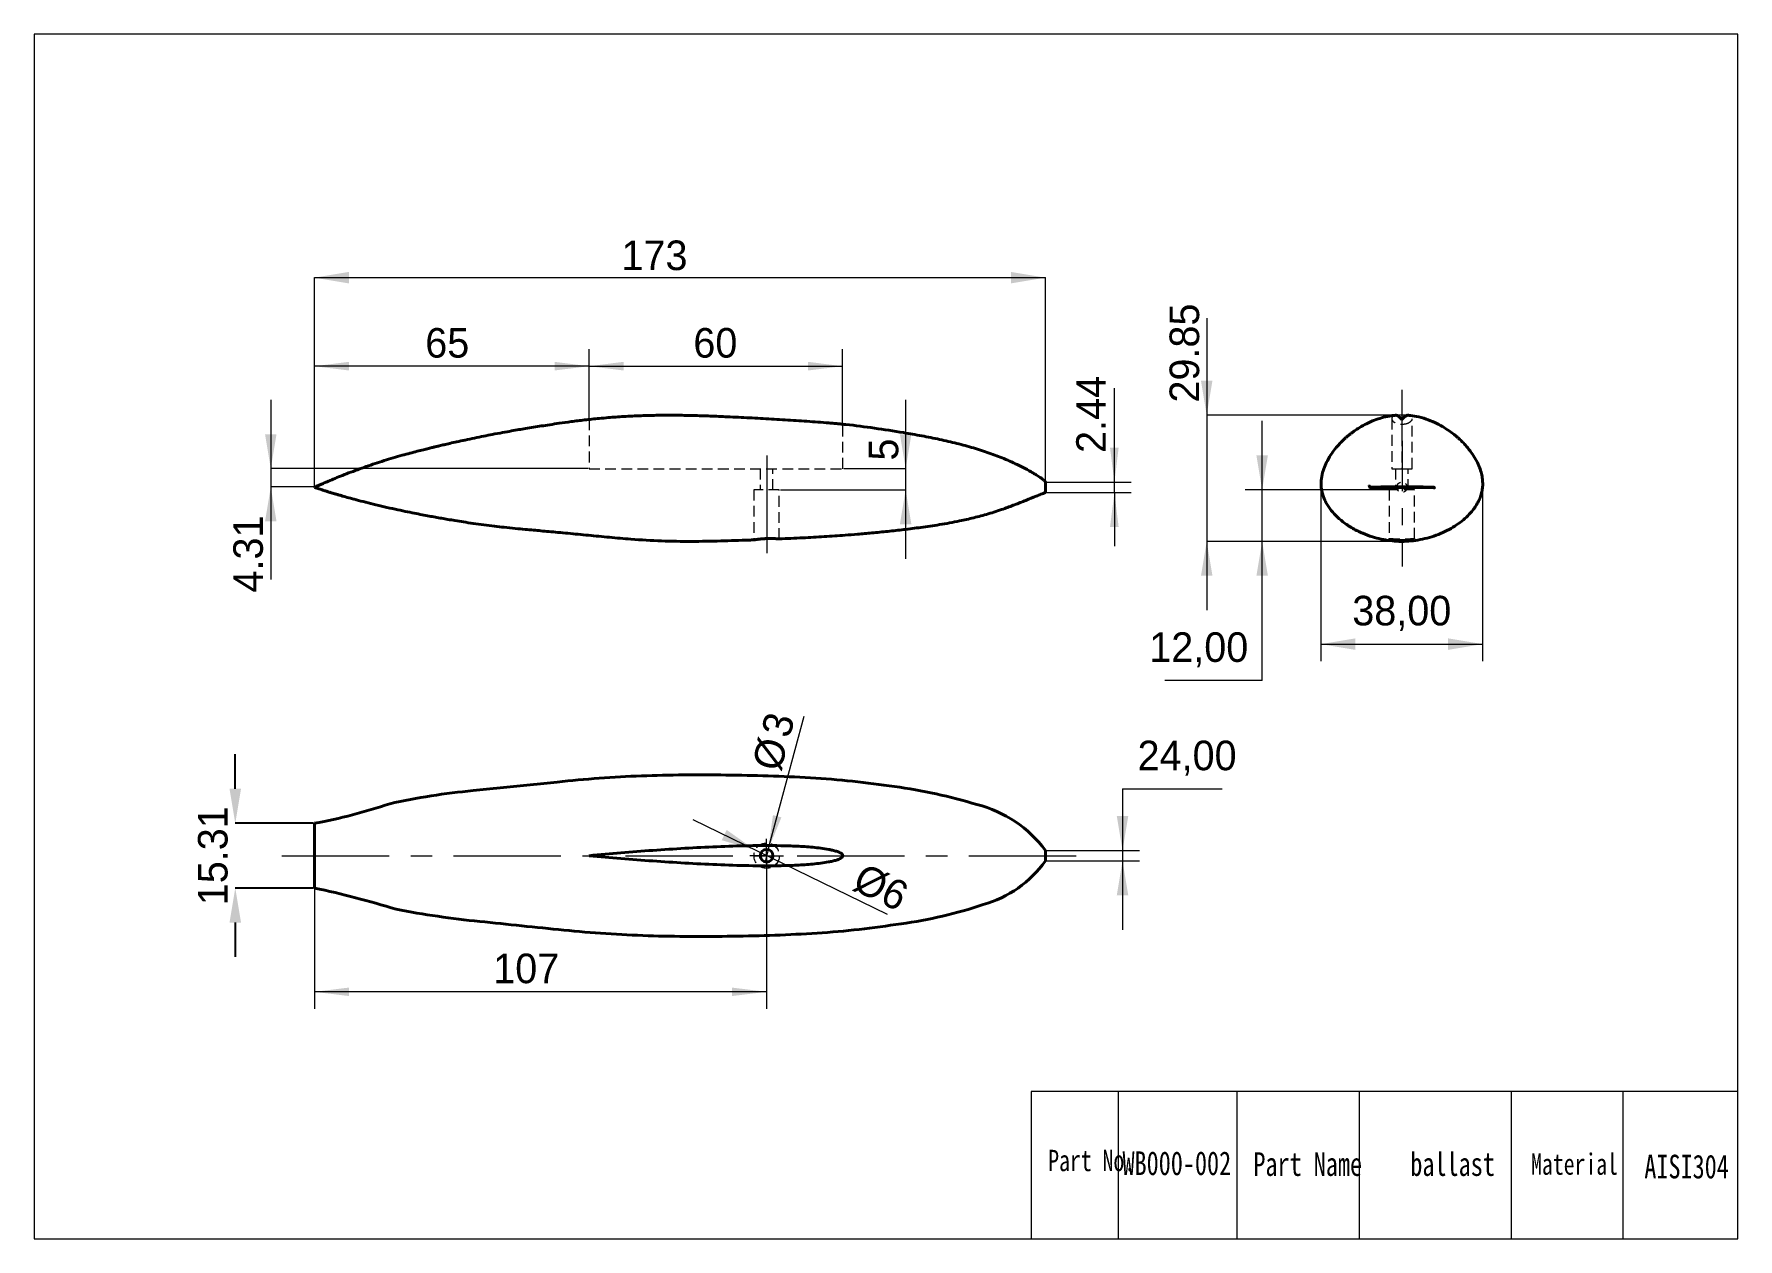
# Model space of a CAD drawing. Header units: millimetres. Extents: x 22 to 123, y 34 to 105.
import ezdxf

# ---------------------------------------------------------------- set-up
doc = ezdxf.new("R2010")
doc.units = ezdxf.units.MM
doc.header["$LTSCALE"] = 0.5
for name, pattern in [('CENTERX2', [20.32, 12.7, -2.54, 2.54, -2.54]), ('HIDDEN', [1.905, 1.27, -0.635]), ('点画线', [18, 12, -2, 2, -2])]:
    doc.linetypes.add(name, pattern=pattern)
doc.layers.get('0').update_dxf_attribs({"lineweight": 18})
for name, color, linetype, lineweight in [('1轮廓实线层', 7, 'Continuous', 40), ('2细线层', 4, 'Continuous', 18), ('3中心线层', 1, 'CENTERX2', 18), ('4虚线层', 6, 'HIDDEN', 18), ('尺寸线层', 3, 'Continuous', 18)]:
    doc.layers.add(name, color=color, linetype=linetype, lineweight=lineweight)
doc.styles.add('SLDTEXTSTYLE1', font='')
doc.styles.get('SLDTEXTSTYLE1').set_extended_font_data('汉仪长仿宋体')
doc.dimstyles.new('ISO-25', dxfattribs={"dimtxt": 2.5, "dimasz": 2.5, "dimexe": 1.25, "dimexo": 0.625, "dimtad": 1, "dimtxsty": 'Standard', "dimcen": 2.5, "dimdle": 5, "dimadec": 0, "dimazin": 0, "dimtfac": 1, "dimtmove": 0, "dimatfit": 3, "dimfxl": 1, "dimarcsym": 0})
doc.dimstyles.new('SLDDIMSTYLE0', dxfattribs={"dimtxt": 1.75, "dimasz": 2.04, "dimexe": 0, "dimexo": 0.0625, "dimgap": 0.4375, "dimtad": 1, "dimlfac": 4, "dimrnd": 1e-09, "dimzin": 12, "dimdsep": 46, "dimtxsty": 'SLDTEXTSTYLE1', "dimcen": 0.09, "dimdle": 4.08, "dimadec": 0, "dimazin": 3, "dimtfac": 1, "dimtofl": 0, "dimtmove": 0, "dimatfit": 3, "dimfxl": 1, "dimfrac": 2, "dimtolj": 1, "dimarcsym": 0})
doc.dimstyles.new('SLDDIMSTYLE1', dxfattribs={"dimtxt": 1.75, "dimasz": 2.04, "dimexe": 0, "dimexo": 0.0625, "dimgap": 0.4375, "dimtad": 1, "dimlfac": 4, "dimrnd": 1e-09, "dimzin": 12, "dimdsep": 46, "dimtxsty": 'SLDTEXTSTYLE1', "dimcen": 0.09, "dimdle": 4.08, "dimadec": 0, "dimazin": 3, "dimtfac": 1, "dimtmove": 0, "dimatfit": 0, "dimfxl": 1, "dimfrac": 2, "dimtolj": 1, "dimarcsym": 0})
doc.dimstyles.new('SLDDIMSTYLE2', dxfattribs={"dimtxt": 1.75, "dimasz": 2.04, "dimexe": 0, "dimexo": 0.0625, "dimgap": 0.4375, "dimtad": 1, "dimlfac": 4, "dimrnd": 1e-09, "dimzin": 12, "dimdsep": 46, "dimtxsty": 'SLDTEXTSTYLE1', "dimblk1": 'NONE', "dimsah": 1, "dimcen": 0, "dimdle": 4.08, "dimadec": 0, "dimazin": 3, "dimtfac": 1, "dimtmove": 0, "dimatfit": 3, "dimldrblk": 'NONE', "dimfxl": 1, "dimfrac": 2, "dimtolj": 1, "dimarcsym": 0})

# ---------------------------------------------------------------- blocks, each defined once
blk = doc.blocks.new('*X4')
at = {"layer": '2细线层', "linetype": 'Continuous', "lineweight": 0}
for points in [[(38.55, 90.81), (40.59, 91.15), (40.59, 90.47)], [(81.8, 90.81), (79.76, 91.15), (79.76, 90.47)]]:
    blk.add_hatch(color=0, dxfattribs=at).paths.add_polyline_path(points, flags=0)
at = {"layer": '2细线层', "color": 0, "linetype": 'Continuous', "lineweight": 0}
for p, q in [((38.55, 90.81), (81.8, 90.81)), ((38.55, 78.49), (38.55, 90.81)), ((81.8, 78.78), (81.8, 90.81))]:
    blk.add_line(p, q, dxfattribs=at)
at = {"layer": '2细线层', "color": 0, "linetype": 'Continuous', "lineweight": 0, "insert": (58.67, 92.12), "char_height": 1.75, "width": 4.4695, "attachment_point": 5, "style": 'SLDTEXTSTYLE1'}
blk.add_mtext('173', dxfattribs=at)
blk = doc.blocks.new('*X5')
at = {"layer": '2细线层', "linetype": 'Continuous', "lineweight": 0}
for points in [[(54.8, 85.57), (56.84, 85.32), (56.84, 85.83)], [(69.8, 85.57), (67.76, 85.83), (67.76, 85.32)]]:
    blk.add_hatch(color=4, dxfattribs=at).paths.add_polyline_path(points, flags=0)
at = {"layer": '2细线层', "color": 4, "linetype": 'Continuous', "lineweight": 0}
for p, q in [((54.8, 82.42), (54.8, 86.57)), ((69.8, 82.14), (69.8, 86.57)), ((54.8, 85.57), (69.8, 85.57))]:
    blk.add_line(p, q, dxfattribs=at)
at = {"layer": '2细线层', "color": 4, "linetype": 'Continuous', "lineweight": 0, "insert": (60.97, 87.83), "char_height": 1.75, "width": 2.9668, "attachment_point": 1, "style": 'SLDTEXTSTYLE1'}
blk.add_mtext('60', dxfattribs=at)
blk = doc.blocks.new('*X6')
at = {"layer": '2细线层', "linetype": 'Continuous', "lineweight": 0}
for points in [[(38.55, 85.57), (40.59, 85.32), (40.59, 85.83)], [(54.8, 85.57), (52.76, 85.83), (52.76, 85.32)]]:
    blk.add_hatch(color=4, dxfattribs=at).paths.add_polyline_path(points, flags=0)
at = {"layer": '2细线层', "color": 4, "linetype": 'Continuous', "lineweight": 0}
for p, q in [((38.55, 78.43), (38.55, 86.57)), ((54.8, 82.42), (54.8, 86.57)), ((54.8, 85.57), (38.55, 85.57))]:
    blk.add_line(p, q, dxfattribs=at)
at = {"layer": '2细线层', "color": 4, "linetype": 'Continuous', "lineweight": 0, "insert": (45.11, 87.83), "char_height": 1.75, "width": 2.9231, "attachment_point": 1, "style": 'SLDTEXTSTYLE1'}
blk.add_mtext('65', dxfattribs=at)
blk = doc.blocks.new('*X7')
at = {"layer": '2细线层', "linetype": 'Continuous', "lineweight": 0}
for points in [[(85.88, 78.71), (86.13, 80.75), (85.62, 80.75)], [(85.88, 78.1), (85.62, 76.06), (86.13, 76.06)]]:
    blk.add_hatch(color=4, dxfattribs=at).paths.add_polyline_path(points, flags=0)
at = {"layer": '2细线层', "color": 4, "linetype": 'Continuous', "lineweight": 0}
for p, q in [((85.88, 78.71), (85.88, 84.28)), ((81.8, 78.71), (86.88, 78.71)), ((85.88, 78.1), (85.88, 78.71)), ((81.8, 78.1), (86.88, 78.1)), ((85.88, 78.1), (85.88, 74.93))]:
    blk.add_line(p, q, dxfattribs=at)
at = {"layer": '2细线层', "color": 4, "linetype": 'Continuous', "lineweight": 0, "insert": (83.62, 80.44), "char_height": 1.75, "width": 6.6267, "attachment_point": 1, "rotation": 90, "style": 'SLDTEXTSTYLE1'}
blk.add_mtext('2.44', dxfattribs=at)
blk = doc.blocks.new('*X8')
at = {"layer": '2细线层', "linetype": 'Continuous', "lineweight": 0}
for points in [[(35.97, 79.51), (36.31, 81.55), (35.63, 81.55)], [(35.97, 78.43), (36.31, 76.39), (35.63, 76.39)]]:
    blk.add_hatch(color=0, dxfattribs=at).paths.add_polyline_path(points, flags=0)
at = {"layer": '2细线层', "color": 0, "linetype": 'Continuous', "lineweight": 0}
for p, q in [((35.97, 83.59), (35.97, 72.95)), ((54.74, 79.51), (35.97, 79.51)), ((38.49, 78.43), (35.97, 78.43))]:
    blk.add_line(p, q, dxfattribs=at)
at = {"layer": '2细线层', "color": 0, "linetype": 'Continuous', "lineweight": 0, "insert": (34.64, 74.46), "char_height": 1.75, "width": 6.0353, "attachment_point": 5, "rotation": 90, "style": 'SLDTEXTSTYLE1'}
blk.add_mtext('4.31', dxfattribs=at)
blk = doc.blocks.new('*X9')
at = {"layer": '2细线层', "linetype": 'Continuous', "lineweight": 0}
for points in [[(73.53, 79.51), (73.87, 81.55), (73.19, 81.55)], [(73.53, 78.26), (73.87, 76.22), (73.19, 76.22)]]:
    blk.add_hatch(color=0, dxfattribs=at).paths.add_polyline_path(points, flags=0)
at = {"layer": '2细线层', "color": 0, "linetype": 'Continuous', "lineweight": 0}
for p, q in [((73.53, 83.59), (73.53, 74.18)), ((69.87, 79.51), (73.53, 79.51)), ((66.12, 78.26), (73.53, 78.26))]:
    blk.add_line(p, q, dxfattribs=at)
at = {"layer": '2细线层', "color": 0, "linetype": 'Continuous', "lineweight": 0, "insert": (72.23, 80.64), "char_height": 1.75, "width": 3.5, "attachment_point": 5, "rotation": 90, "style": 'SLDTEXTSTYLE1'}
blk.add_mtext('5', dxfattribs=at)
blk = doc.blocks.new('*X10')
at = {"layer": '2细线层', "linetype": 'Continuous', "lineweight": 0}
for points in [[(38.55, 48.56), (40.59, 48.31), (40.59, 48.81)], [(65.3, 48.56), (63.26, 48.81), (63.26, 48.31)]]:
    blk.add_hatch(color=4, dxfattribs=at).paths.add_polyline_path(points, flags=0)
at = {"layer": '2细线层', "color": 4, "linetype": 'Continuous', "lineweight": 0}
for p, q in [((65.3, 56.61), (65.3, 47.56)), ((38.55, 54.7), (38.55, 47.56)), ((65.3, 48.56), (38.55, 48.56))]:
    blk.add_line(p, q, dxfattribs=at)
at = {"layer": '2细线层', "color": 4, "linetype": 'Continuous', "lineweight": 0, "insert": (49.13, 50.82), "char_height": 1.75, "width": 4.6101, "attachment_point": 1, "style": 'SLDTEXTSTYLE1'}
blk.add_mtext('107', dxfattribs=at)
blk = doc.blocks.new('*X11')
at = {"layer": '2细线层', "linetype": 'Continuous', "lineweight": 0}
blk.add_hatch(color=0, dxfattribs=at).paths.add_polyline_path([(64.63, 56.94), (62.65, 57.53), (62.94, 58.14)], flags=0)
at = {"layer": '2细线层', "color": 0, "linetype": 'Continuous', "lineweight": 0}
blk.add_line((72.45, 53.14), (60.96, 58.73), dxfattribs=at)
at = {"layer": '2细线层', "color": 0, "linetype": 'Continuous', "lineweight": 0, "insert": (72.06, 54.73), "char_height": 1.75, "width": 4.1884, "attachment_point": 5, "rotation": 334.052, "style": 'SLDTEXTSTYLE1'}
blk.add_mtext('%%C6', dxfattribs=at)
blk = doc.blocks.new('_NONE')
blk = doc.blocks.new('*X12')
at = {"layer": '2细线层', "linetype": 'Continuous', "lineweight": 0}
blk.add_hatch(color=4, dxfattribs=at).paths.add_polyline_path([(65.4, 56.98), (66.18, 58.88), (65.68, 59.01)], flags=0)
at = {"layer": '2细线层', "color": 4, "linetype": 'Continuous', "lineweight": 0}
for q in [(67.52, 64.87), (65.21, 56.25)]:
    blk.add_line((65.4, 56.98), q, dxfattribs=at)
at = {"layer": '2细线层', "color": 4, "linetype": 'Continuous', "lineweight": 0, "char_height": 1.75, "attachment_point": 1, "rotation": 75, "style": 'SLDTEXTSTYLE1'}
for s, insert, width in [('3', (64.96, 63.96), 3.6722), ('%%C', (64.42, 61.98), 4.3251)]:
    blk.add_mtext(s, dxfattribs=dict(at, insert=insert, width=width))
blk = doc.blocks.new('SW_CENTERMARKSYMBOL_0')
at = {"layer": '3中心线层', "color": 0, "linetype": 'CENTERX2', "lineweight": 0}
for p, q in [((-0.625, 0), (-1, 0)), ((0, 0), (-0.625, 0)), ((0, 0.625), (0, 1)), ((0, 0), (0, 0.625)), ((0, 0), (0, -0.625)), ((0, 0), (0.625, 0)), ((0.625, 0), (1, 0)), ((0, -0.625), (0, -1))]:
    blk.add_line(p, q, dxfattribs=at)
blk = doc.blocks.new('*X14')
at = {"layer": '2细线层', "linetype": 'Continuous', "lineweight": 0}
for points in [[(91.34, 82.67), (91.68, 84.71), (91, 84.71)], [(91.34, 75.21), (91.68, 73.17), (91, 73.17)]]:
    blk.add_hatch(color=0, dxfattribs=at).paths.add_polyline_path(points, flags=0)
at = {"layer": '2细线层', "color": 0, "linetype": 'Continuous', "lineweight": 0}
for p, q in [((91.34, 88.41), (91.34, 71.13)), ((103.23, 82.67), (91.34, 82.67)), ((102.77, 75.21), (91.34, 75.21))]:
    blk.add_line(p, q, dxfattribs=at)
at = {"layer": '2细线层', "color": 0, "linetype": 'Continuous', "lineweight": 0, "insert": (90.03, 86.35), "char_height": 1.75, "width": 8.241, "attachment_point": 5, "rotation": 90, "style": 'SLDTEXTSTYLE1'}
blk.add_mtext('29.85', dxfattribs=at)
blk = doc.blocks.new('*X15')
at = {"layer": '2细线层', "linetype": 'Continuous'}
for points in [[(33.53, 60.57), (34.21, 60.57), (33.87, 58.53)], [(33.53, 52.66), (34.21, 52.66), (33.87, 54.7)]]:
    blk.add_hatch(color=0, dxfattribs=at).paths.add_polyline_path(points, flags=0)
at = {"layer": '2细线层', "color": 0, "linetype": 'Continuous', "lineweight": -2}
for p, q in [((33.87, 60.57), (33.87, 62.61)), ((38.49, 58.53), (33.87, 58.53)), ((38.49, 54.7), (33.87, 54.7)), ((33.87, 52.66), (33.87, 50.62))]:
    blk.add_line(p, q, dxfattribs=at)
at = {"layer": '2细线层', "color": 0, "linetype": 'Continuous', "lineweight": 0, "insert": (32.55, 56.61), "char_height": 1.75, "width": 7.4508, "attachment_point": 5, "rotation": 90, "style": 'SLDTEXTSTYLE1'}
blk.add_mtext('15.31', dxfattribs=at)
blk = doc.blocks.new('*X16')
at = {"layer": '尺寸线层', "linetype": 'Continuous', "lineweight": 18}
for points in [[(98.09, 69.13), (100.13, 69.47), (100.13, 68.79)], [(107.66, 69.13), (105.62, 69.47), (105.62, 68.79)]]:
    blk.add_hatch(color=0, dxfattribs=at).paths.add_polyline_path(points, flags=0)
at = {"layer": '尺寸线层', "color": 0, "linetype": 'Continuous', "lineweight": 18}
for p, q in [((98.09, 78.62), (98.09, 68.13)), ((107.66, 78.62), (107.66, 68.13)), ((98.09, 69.13), (107.66, 69.13))]:
    blk.add_line(p, q, dxfattribs=at)
at = {"layer": '尺寸线层', "color": 0, "linetype": '点画线', "lineweight": 18, "insert": (102.88, 70.95), "char_height": 1.75, "width": 8.2798, "attachment_point": 5}
blk.add_mtext('38,00', dxfattribs=at)
blk = doc.blocks.new('*X17')
at = {"layer": '尺寸线层', "linetype": 'Continuous', "lineweight": 18}
for points in [[(86.36, 56.92), (86.7, 58.96), (86.02, 58.96)], [(86.36, 56.31), (86.7, 54.27), (86.02, 54.27)]]:
    blk.add_hatch(color=0, dxfattribs=at).paths.add_polyline_path(points, flags=0)
at = {"layer": '尺寸线层', "color": 0, "linetype": 'Continuous', "lineweight": 18}
for p, q in [((86.36, 60.57), (86.36, 52.23)), ((86.36, 60.57), (92.26, 60.57)), ((81.8, 56.92), (87.36, 56.92)), ((81.8, 56.31), (87.36, 56.31))]:
    blk.add_line(p, q, dxfattribs=at)
at = {"layer": '尺寸线层', "color": 0, "linetype": '点画线', "lineweight": 18, "insert": (90.18, 62.38), "char_height": 1.75, "width": 8.2943, "attachment_point": 5}
blk.add_mtext('24,00', dxfattribs=at)
blk = doc.blocks.new('*X18')
at = {"layer": '尺寸线层', "linetype": 'Continuous', "lineweight": 18}
for points in [[(94.62, 78.26), (94.28, 80.3), (94.96, 80.3)], [(94.62, 75.21), (94.28, 73.17), (94.96, 73.17)]]:
    blk.add_hatch(color=0, dxfattribs=at).paths.add_polyline_path(points, flags=0)
at = {"layer": '尺寸线层', "color": 0, "linetype": 'Continuous', "lineweight": 18}
for p, q in [((94.62, 66.98), (94.62, 82.34)), ((102.51, 78.26), (93.62, 78.26)), ((102.9, 75.21), (93.62, 75.21)), ((94.62, 66.98), (88.86, 66.98))]:
    blk.add_line(p, q, dxfattribs=at)
at = {"layer": '尺寸线层', "color": 0, "linetype": '点画线', "lineweight": 18, "insert": (90.87, 68.79), "char_height": 1.75, "width": 8.0229, "attachment_point": 5}
blk.add_mtext('12,00', dxfattribs=at)

msp = doc.modelspace()

# ---------------------------------------------------------------- linework, layer by layer
for p, q in [((122.7672, 105.2208), (21.9672, 105.2208)), ((21.9672, 105.2208), (21.9672, 33.9408)), ((122.7672, 33.9408), (122.7672, 105.2208)), ((122.7672, 42.6704), (80.9631, 42.6704)), ((80.9631, 42.6704), (80.9631, 33.9408)), ((86.1113, 42.6704), (86.1113, 33.9408)), ((93.1231, 42.6704), (93.1231, 33.9408)), ((100.3524, 42.6704), (100.3524, 33.9408)), ((109.3452, 42.6704), (109.3452, 33.9408)), ((115.9498, 42.6704), (115.9498, 33.9408)), ((122.7672, 33.9408), (122.7672, 42.6704)), ((21.9672, 33.9408), (122.7672, 33.9408)), ((84.4461, 33.9408), (122.7672, 33.9408))]:
    msp.add_line(p, q)
at = {"color": 1, "linetype": '点画线'}
for p, q in [((102.8821, 84.1761), (102.9043, 73.7252)), ((65.3178, 80.2973), (65.3178, 74.5172))]:
    msp.add_line(p, q, dxfattribs=at)
at = {"layer": '1轮廓实线层', "linetype": 'Continuous', "lineweight": 40}
for p, q in [((81.8049, 78.7154), (81.8049, 78.1045)), ((38.5549, 78.4306), (38.5549, 78.3862)), ((52.9145, 60.9712), (47.9404, 60.4633)), ((38.5549, 58.5277), (38.5549, 56.2446)), ((81.8049, 56.9249), (81.8049, 56.3108)), ((38.5549, 56.2446), (38.5549, 54.6968))]:
    msp.add_line(p, q, dxfattribs=at)
msp.add_circle((65.3049, 56.6139), 0.375, dxfattribs=at)
for centre, radius, start, end in [((65.5306, 69.4905), 5.8869, 84.892461, 92.197098), ((60.5764, -9.6914), 71.0767, 92.157808, 96.188388), ((61.4011, -38.7624), 100.1585, 89.142843, 92.003095), ((61.9634, -44.6606), 106.0497, 86.792877, 89.494232), ((64.4942, 4.9786), 56.3472, 81.454215, 86.538397), ((68.9853, 31.1741), 29.7802, 72.89076, 82.509912), ((32.5314, 90.7489), 32.7793, 280.588918, 288.633495), ((51.5778, 21.2207), 39.4108, 95.295649, 102.563981), ((76.0047, 52.6452), 7.2049, 36.385976, 76.010083), ((76.2688, 60.2739), 6.8098, 285.753892, 324.386763), ((26.8262, -0.4134), 56.3474, 72.909264, 77.986011), ((53.4378, 105.0496), 52.5738, 258.977375, 264.425968), ((69.7325, 78.707), 26.3566, 277.682213, 288.550864), ((104.0979, 572.7011), 522.9586, 263.878523, 264.426325), ((64.4306, 108.9551), 57.0548, 273.877101, 278.898219), ((60.6062, 123.3824), 71.5409, 264.142593, 268.147014), ((61.4229, 155.5664), 103.7347, 268.270917, 271.032564), ((62.2691, 148.393), 96.55, 270.607222, 273.57437)]:
    msp.add_arc(centre, radius, start, end, dxfattribs=at)
for points, knots in [([(69.8049, 82.1437), (69.8035, 82.1438), (69.8002, 82.1441), (69.768, 82.1468), (69.6981, 82.1529), (69.5891, 82.1623), (69.401, 82.1785), (69.1454, 82.2001), (68.7176, 82.2352), (68.1787, 82.2771), (67.5312, 82.3239), (66.6698, 82.3819), (65.5886, 82.4475), (64.2886, 82.5171), (63.0805, 82.5772), (61.9659, 82.6242), (60.9447, 82.6563), (59.9231, 82.6737), (58.8999, 82.6726), (57.8758, 82.6482), (56.887, 82.6036), (56.2414, 82.5538), (55.9365, 82.5304)], [0, 0, 0, 0, 0.03831326, 0.08610099, 0.17056764, 0.30727803, 0.44727586, 0.7680084, 1.09105085, 1.74331841, 2.38377301, 3.02489525, 4.30980175, 5.59970823, 6.89024649, 7.90234427, 8.91464061, 9.92767343, 10.94107234, 11.9587179, 12.97695514, 13.8882946, 13.8882946, 13.8882946, 13.8882946]), ([(102.4834, 82.6643), (102.3734, 82.6536), (102.105, 82.6274), (101.6995, 82.5273), (101.2419, 82.3758), (100.8065, 82.1827), (100.406, 81.961), (100.1226, 81.7754), (99.9261, 81.6327), (99.7901, 81.5276), (99.6588, 81.4197), (99.5301, 81.3074), (99.3861, 81.1737), (99.2035, 80.9906), (98.9759, 80.7353), (98.7179, 80.3967), (98.4823, 80.0118), (98.2907, 79.5954), (98.1565, 79.1657), (98.1036, 78.7748), (98.1078, 78.4453), (98.1349, 78.2776), (98.1486, 78.1922)], [0, 0, 0, 0, 0.32820716, 0.80173955, 1.23904775, 1.76401646, 2.22097492, 2.60926398, 2.78535407, 2.96019944, 3.13373813, 3.30590708, 3.48529725, 3.74091558, 4.08529442, 4.51273728, 5.0142411, 5.43206538, 5.87987763, 6.35479553, 6.60352283, 6.86139845, 6.86139845, 6.86139845, 6.86139845]), ([(98.1486, 78.1922), (98.1711, 78.0974), (98.2156, 77.9091), (98.325, 77.6413), (98.4589, 77.389), (98.6674, 77.0755), (98.9732, 76.7236), (99.4303, 76.3258), (99.9642, 75.9738), (100.5528, 75.6836), (101.1171, 75.4766), (101.6577, 75.334), (102.1895, 75.2431), (102.7311, 75.2009), (103.282, 75.2121), (103.8353, 75.2777), (104.3838, 75.3954), (104.92, 75.5636), (105.4322, 75.7783), (105.9076, 76.0335), (106.3353, 76.3212), (106.7094, 76.6347), (107.0022, 76.9434), (107.2235, 77.236), (107.3867, 77.5051), (107.5157, 77.7834), (107.6083, 78.0701), (107.662, 78.3642), (107.6749, 78.6662), (107.6467, 78.9829), (107.5717, 79.3246), (107.442, 79.6922), (107.2506, 80.0815), (107.0045, 80.4662), (106.7348, 80.8074), (106.4863, 81.0746), (106.2908, 81.2616), (106.129, 81.4046), (105.9376, 81.5627), (105.6608, 81.7691), (105.2815, 82.0115), (104.8256, 82.2505), (104.3111, 82.4558), (103.7945, 82.6065), (103.4453, 82.6451), (103.2908, 82.6622)], [0, 0, 0, 0, 0.29040117, 0.57639159, 0.85961068, 1.14081359, 1.69679009, 2.24156751, 2.93967585, 3.59237777, 4.1877732, 4.72243751, 5.25075357, 5.78829095, 6.33355062, 6.88522213, 7.44120429, 7.99856967, 8.5533954, 9.09020918, 9.60097194, 10.08431854, 10.54003088, 10.86443727, 11.17521249, 11.47646947, 11.77270398, 12.06877884, 12.37019534, 12.69122864, 13.05083927, 13.45350075, 13.90298219, 14.40200188, 14.8779485, 15.2573582, 15.53381611, 15.71415394, 15.91876013, 16.28486105, 16.75325879, 17.26975131, 17.8193079, 18.40040475, 18.86129428, 18.86129428, 18.86129428, 18.86129428]), ([(102.8874, 82.4228), (102.8616, 82.4509), (102.8101, 82.5072), (102.7392, 82.5706), (102.672, 82.6197), (102.5893, 82.6624), (102.5236, 82.6818), (102.4877, 82.6695), (102.4829, 82.6679)], [0, 0, 0, 0, 0.078027225, 0.156089001, 0.234115597, 0.312172085, 0.468475007, 0.492653713, 0.492653713, 0.492653713, 0.492653713]), ([(103.2919, 82.6702), (103.2914, 82.6703), (103.2711, 82.6761), (103.2241, 82.6712), (103.1512, 82.649), (103.0704, 82.6001), (102.984, 82.528), (102.9196, 82.4579), (102.8874, 82.4228)], [0, 0, 0, 0, 0.002640881, 0.100139921, 0.19804753, 0.296012065, 0.394161826, 0.492378877, 0.492378877, 0.492378877, 0.492378877]), ([(55.9366, 82.5293), (55.7586, 82.5145), (55.2891, 82.4758), (54.5566, 82.396), (53.7661, 82.298), (53.081, 82.2024), (52.4934, 82.115), (51.9851, 82.0362), (51.5046, 81.9594), (51.0632, 81.8868), (50.6308, 81.814), (50.1816, 81.7363), (49.6563, 81.6422), (49.1106, 81.5399), (48.557, 81.4318), (48.0201, 81.3228), (47.4882, 81.2106), (47.0009, 81.1042), (46.5854, 81.0108), (46.2427, 80.9319), (45.9726, 80.8685), (45.7547, 80.8166), (45.5445, 80.766), (45.2971, 80.7057), (44.9882, 80.629), (44.6185, 80.5351), (44.1971, 80.4247), (43.539, 80.2451), (42.6699, 79.9878), (41.612, 79.6375), (40.7597, 79.326), (40.1129, 79.0744), (39.686, 78.9018), (39.3453, 78.7588), (39.1145, 78.6596), (38.9718, 78.5984), (38.8696, 78.5544), (38.7805, 78.5159), (38.6975, 78.4811), (38.6195, 78.4509), (38.5779, 78.4381), (38.5549, 78.431)], [0, 0, 0, 0, 0.52011493, 1.37179083, 2.14564133, 2.84185322, 3.39015364, 3.87822826, 4.34043551, 4.8072842, 5.18104752, 5.61724939, 6.13558879, 6.73667679, 7.2341436, 7.77801521, 8.33365525, 8.82112126, 9.23626911, 9.57864897, 9.84832803, 10.04573267, 10.2308626, 10.47810481, 10.78726212, 11.15774211, 11.58890113, 12.05676772, 13.14913893, 14.24830539, 15.3606032, 15.88427524, 16.33363504, 16.71359575, 16.9572065, 17.06764596, 17.17839079, 17.3102599, 17.47434473, 17.67872406, 17.92955028, 17.92955028, 17.92955028, 17.92955028]), ([(69.7361, 82.1496), (69.7414, 82.1492), (69.7549, 82.148), (69.7642, 82.1472), (69.7699, 82.1467)], [0, 0, 0, 0, 0.0131973365, 0.0339372356, 0.0339372356, 0.0339372356, 0.0339372356]), ([(81.8049, 78.714), (81.7648, 78.7601), (81.6595, 78.8811), (81.4375, 79.0205), (81.2144, 79.1678), (81.0178, 79.2848), (80.8554, 79.3772), (80.6027, 79.5156), (80.107, 79.7684), (79.3624, 80.1008), (78.4612, 80.4454), (77.5346, 80.7451), (76.5535, 81.0125), (75.5317, 81.2481), (74.4767, 81.4566), (73.1905, 81.6832), (71.6954, 81.9093), (70.4962, 82.0707), (69.8696, 82.1337), (69.8049, 82.1402)], [0, 0, 0, 0, 0.18974397, 0.49739648, 0.76740527, 0.99760196, 1.18505034, 1.32972339, 1.86090777, 2.85300468, 3.77277045, 4.75237617, 5.77165363, 6.82005155, 7.89580563, 8.99598757, 10.73618767, 12.42927703, 12.62421111, 12.62421111, 12.62421111, 12.62421111]), ([(38.5549, 78.3861), (38.5971, 78.3763), (38.675, 78.3583), (38.8093, 78.318), (38.9608, 78.2697), (39.113, 78.2203), (39.2594, 78.1742), (39.3876, 78.1346), (39.542, 78.088), (39.7213, 78.0348), (39.9184, 77.9769), (40.1765, 77.9022), (40.5046, 77.8092), (40.9408, 77.6893), (41.4538, 77.5538), (42.0467, 77.4047), (42.678, 77.2547), (43.3097, 77.1133), (43.9046, 76.9873), (44.4392, 76.8794), (44.9109, 76.7876), (45.3282, 76.7088), (45.7107, 76.6385), (46.0792, 76.5725), (46.4647, 76.5053), (46.8949, 76.4329), (47.3932, 76.3529), (47.9647, 76.2666), (48.5768, 76.1817), (49.189, 76.1051), (49.8069, 76.0359), (50.4083, 75.9748), (50.9877, 75.9201), (51.4931, 75.8741), (51.9632, 75.8319), (52.4437, 75.7887), (52.9772, 75.7403), (53.7562, 75.6683), (54.7725, 75.5686), (56.0146, 75.446), (57.4551, 75.3202), (59.0752, 75.2204), (60.8471, 75.197), (62.5756, 75.2294), (63.8071, 75.2691), (64.4626, 75.294), (64.559, 75.2977)], [0, 0, 0, 0, 0.3056831, 0.56393968, 0.78169376, 1.04812854, 1.16244818, 1.26957169, 1.44492133, 1.63592442, 1.84375826, 2.06831702, 2.45474507, 2.88188248, 3.44312721, 4.06164113, 4.7228373, 5.38300932, 5.97995282, 6.51447753, 6.98551973, 7.39157453, 7.76200734, 8.1276463, 8.49112598, 8.91108462, 9.4110048, 9.97883989, 10.61559199, 11.23024061, 11.79109664, 12.44143079, 13.00633981, 13.50030649, 13.9318486, 14.39266719, 14.91746897, 15.50663762, 16.69369909, 17.91716831, 19.17173187, 20.94102317, 22.68336678, 24.37551316, 26.01890323, 26.30206419, 26.30206419, 26.30206419, 26.30206419]), ([(66.0487, 75.3551), (66.5128, 75.3753), (67.1913, 75.4048), (68.0795, 75.4529), (68.7096, 75.4902), (69.3327, 75.5309), (69.9878, 75.5778), (70.7182, 75.6348), (71.5606, 75.7079), (72.4722, 75.7974), (73.4428, 75.9058), (74.4627, 76.0347), (75.5676, 76.1971), (76.6092, 76.3865), (77.5688, 76.602), (78.4324, 76.8332), (79.2402, 77.0944), (79.9762, 77.3693), (80.6228, 77.6267), (81.1426, 77.839), (81.4862, 77.9772), (81.6753, 78.0511), (81.7607, 78.0854), (81.8049, 78.1032)], [0, 0, 0, 0, 1.39021274, 2.03261021, 2.66221788, 3.27902243, 3.90134595, 4.62766443, 5.47278639, 6.43642268, 7.37605362, 8.404534, 9.52029671, 10.72217082, 11.57202173, 12.46290496, 13.39880571, 14.12237853, 14.83401872, 15.49827913, 15.80170689, 15.94614152, 16.10116105, 16.10116105, 16.10116105, 16.10116105]), ([(100.9398, 78.5037), (100.9398, 78.5037), (100.9397, 78.5034), (100.9482, 78.4943), (100.9674, 78.4666), (100.979, 78.429), (100.9862, 78.406)], [0, 0, 0, 0, 0.001945004, 0.012340761, 0.049575533, 0.109193596, 0.109193596, 0.109193596, 0.109193596]), ([(103.2567, 78.4306), (103.2807, 78.4305), (103.3284, 78.4304), (103.3988, 78.4302), (103.4679, 78.43), (103.8749, 78.4284), (104.2373, 78.4251), (104.5129, 78.4205), (104.7718, 78.4151), (104.8498, 78.4093), (104.6794, 78.3991), (104.426, 78.3943), (104.0152, 78.3904), (103.5436, 78.3867), (102.9982, 78.3854), (102.1328, 78.3874), (101.7552, 78.3899), (101.4278, 78.394), (101.3401, 78.3953), (101.0242, 78.4009), (100.911, 78.407), (101.0955, 78.418), (101.3488, 78.4229), (101.7596, 78.4267), (102.1556, 78.4298), (102.6132, 78.4313), (103.0413, 78.431), (103.1129, 78.4309), (103.1847, 78.4308), (103.2327, 78.4307), (103.2567, 78.4306)], [0, 0, 0, 0, 0.04384621, 0.08769243, 0.13153864, 0.17538485, 0.87692426, 0.97366827, 1.10664626, 1.88991257, 1.88991257, 2.68745567, 2.77212375, 2.90441763, 3.77982513, 3.77982513, 4.48253003, 4.57057923, 4.702189, 4.75702112, 5.6697377, 5.6697377, 6.4672808, 6.55194888, 6.68424276, 7.38456877, 7.42833914, 7.47210952, 7.51587989, 7.55965027, 7.55965027, 7.55965027, 7.55965027]), ([(104.8228, 78.3433), (104.8225, 78.3437), (104.8194, 78.3468), (104.8016, 78.3811), (104.786, 78.4114)], [0, 0, 0, 0, 0.0090590074, 0.0775097223, 0.0775097223, 0.0775097223, 0.0775097223]), ([(64.559, 75.297), (64.5593, 75.2971), (64.5609, 75.2974), (64.5725, 75.2993), (64.5949, 75.303), (64.6278, 75.3083), (64.6669, 75.3143), (64.7151, 75.3213), (64.7714, 75.3288), (64.8174, 75.3346), (64.8668, 75.3404), (64.9201, 75.3462), (64.976, 75.3518), (65.034, 75.357), (65.0939, 75.3618), (65.1561, 75.3661), (65.2267, 75.3702), (65.2972, 75.3734), (65.3879, 75.3764), (65.471, 75.3778), (65.5512, 75.378), (65.6292, 75.3773), (65.703, 75.3755), (65.7709, 75.373), (65.8345, 75.3701), (65.891, 75.3669), (65.939, 75.3636), (65.981, 75.3605), (66.0142, 75.3578), (66.0359, 75.3558), (66.0471, 75.3548), (66.0483, 75.3547), (66.0487, 75.3546)], [0, 0, 0, 0, 0.00867123, 0.05028324, 0.13491172, 0.17802485, 0.21984926, 0.30488875, 0.34819929, 0.39052853, 0.43314895, 0.47668777, 0.52054443, 0.56304023, 0.60583377, 0.64957101, 0.6936364, 0.75133308, 0.79323183, 0.87845589, 0.92188346, 0.96378214, 1.04899714, 1.09241277, 1.13443763, 1.21990268, 1.2634433, 1.30565593, 1.39151799, 1.43527174, 1.47741898, 1.4949048, 1.4949048, 1.4949048, 1.4949048]), ([(65.3049, 75.3731), (65.2144, 75.3696), (65.1261, 75.3642), (64.9996, 75.3537), (64.9595, 75.3499), (64.883, 75.342), (64.8463, 75.3378), (64.7787, 75.3295), (64.7479, 75.3255), (64.6921, 75.3177), (64.667, 75.3141), (64.6243, 75.3076), (64.6066, 75.3048), (64.5786, 75.3003), (64.5683, 75.2985), (64.5621, 75.2975)], [0, 0, 0, 0, 0.186788629, 0.186788629, 0.280182944, 0.280182944, 0.373577258, 0.373577258, 0.466971573, 0.466971573, 0.560365888, 0.560365888, 0.653760202, 0.653760202, 0.747154517, 0.747154517, 0.747154517, 0.747154517]), ([(54.8049, 56.6139), (55.4314, 56.6746), (56.0598, 56.7306), (57.3187, 56.8347), (57.9484, 56.883), (59.2083, 56.9722), (59.8385, 57.013), (61.0994, 57.086), (61.7302, 57.1184), (62.9924, 57.1713), (63.6239, 57.192), (64.8868, 57.2154), (65.5185, 57.2184), (66.465, 57.2002), (66.7803, 57.1903), (67.4106, 57.1597), (67.7256, 57.1389), (68.1967, 57.0947), (68.3535, 57.0777), (68.6662, 57.0371), (68.8223, 57.0135), (69.0547, 56.9699), (69.1319, 56.954), (69.2853, 56.9176), (69.3616, 56.8974), (69.5116, 56.849), (69.586, 56.8216), (69.69, 56.7652), (69.7233, 56.7443), (69.7665, 56.7032), (69.7796, 56.688), (69.7989, 56.6534), (69.8049, 56.6339), (69.8049, 56.6139)], [0, 0, 0, 0, 1.89382131, 1.89382131, 3.78764261, 3.78764261, 5.68146392, 5.68146392, 7.57528522, 7.57528522, 9.46910653, 9.46910653, 11.36292783, 11.36292783, 12.30983848, 12.30983848, 13.25674914, 13.25674914, 13.73020446, 13.73020446, 14.20365979, 14.20365979, 14.44038745, 14.44038745, 14.67711511, 14.67711511, 14.91384278, 14.91384278, 15.03220661, 15.03220661, 15.09138852, 15.09138852, 15.15057044, 15.15057044, 15.15057044, 15.15057044]), ([(69.8049, 56.6139), (69.8049, 56.5935), (69.7987, 56.5737), (69.7789, 56.5388), (69.7655, 56.5234), (69.7218, 56.4824), (69.6873, 56.4608), (69.5824, 56.4047), (69.5077, 56.3773), (69.3563, 56.3289), (69.2799, 56.3088), (69.1264, 56.2726), (69.0492, 56.2567), (68.8169, 56.2133), (68.661, 56.1899), (68.3481, 56.1494), (68.1908, 56.1324), (67.719, 56.0883), (67.4043, 56.0677), (66.7746, 56.0372), (66.4596, 56.0274), (65.5143, 56.0094), (64.8837, 56.0124), (63.6219, 56.0358), (62.9906, 56.0565), (61.7285, 56.1094), (61.0976, 56.1418), (59.8359, 56.215), (59.2048, 56.2558), (57.9437, 56.3451), (57.3143, 56.3934), (56.0578, 56.4974), (55.4307, 56.5532), (54.8049, 56.6139)], [0, 0, 0, 0, 0.05918187, 0.05918187, 0.11836374, 0.11836374, 0.23672749, 0.23672749, 0.47345497, 0.47345497, 0.71018246, 0.71018246, 0.94690995, 0.94690995, 1.42036492, 1.42036492, 1.89381989, 1.89381989, 2.84072984, 2.84072984, 3.78763979, 3.78763979, 5.68145968, 5.68145968, 7.57527957, 7.57527957, 9.46909946, 9.46909946, 11.36291936, 11.36291936, 13.25673925, 13.25673925, 15.15055914, 15.15055914, 15.15055914, 15.15055914])]:
    msp.add_open_spline(points, degree=3, knots=knots, dxfattribs=at)
at = {"layer": '3中心线层'}
msp.add_line((36.6282, 56.6139), (83.8908, 56.6139), dxfattribs=at)
at = {"layer": '4虚线层', "color": 6, "linetype": 'HIDDEN', "lineweight": 0}
for p, q in [((55.1372, 82.4552), (54.8049, 82.4228)), ((54.8049, 82.4228), (54.8049, 79.5086)), ((55.8702, 82.5236), (56.1593, 82.5464)), ((69.8049, 82.1402), (69.752, 82.1456)), ((69.8049, 79.5086), (69.8049, 82.1437)), ((102.2874, 82.4563), (102.2874, 79.5086)), ((102.8874, 82.4228), (102.8874, 79.5086)), ((103.4874, 79.5086), (103.4874, 82.4564)), ((64.9299, 79.5086), (64.9299, 78.2586)), ((65.6799, 78.2586), (65.6799, 79.5086)), ((102.5124, 79.5086), (102.5124, 78.2586)), ((103.2624, 78.2586), (103.2624, 79.5086)), ((66.0549, 78.2586), (64.5549, 78.2586)), ((64.5549, 78.2586), (64.5549, 75.2966)), ((66.0549, 75.3542), (66.0549, 78.2586)), ((103.6374, 78.2586), (102.1374, 78.2586)), ((102.1374, 78.2586), (102.1374, 75.3731)), ((103.6374, 75.3736), (103.6374, 78.2586)), ((38.5549, 58.5281), (38.5549, 54.6998))]:
    msp.add_line(p, q, dxfattribs=at)
msp.add_circle((65.3049, 56.6139), 0.75, dxfattribs=at)
for points, knots in [([(102.4829, 82.6679), (102.4551, 82.6619), (102.3943, 82.6487), (102.3342, 82.5888), (102.2968, 82.5247), (102.2832, 82.465), (102.2945, 82.3992), (102.3367, 82.333), (102.4039, 82.2745), (102.4746, 82.2322), (102.5417, 82.2024), (102.6029, 82.1817), (102.6576, 82.1676), (102.7122, 82.1569), (102.7639, 82.1496), (102.8184, 82.1455), (102.8552, 82.1439), (102.8784, 82.1437), (102.8874, 82.1437)], [0, 0, 0, 0, 0.14604785, 0.31883862, 0.43619454, 0.55358304, 0.67271532, 0.79196782, 0.87212715, 0.92642581, 0.9633481, 0.98859012, 1.00598237, 1.01811326, 1.03116202, 1.03643466, 1.04090125, 1.04370926, 1.04370926, 1.04370926, 1.04370926]), ([(102.8874, 82.1437), (102.9004, 82.1438), (102.9295, 82.1441), (102.9791, 82.1468), (103.0375, 82.1529), (103.0927, 82.1623), (103.1625, 82.1785), (103.2273, 82.2001), (103.307, 82.2352), (103.374, 82.2771), (103.4266, 82.3239), (103.4715, 82.3819), (103.4927, 82.4475), (103.4821, 82.5171), (103.4484, 82.5773), (103.4026, 82.6239), (103.3519, 82.6569), (103.3118, 82.6658), (103.2919, 82.6702)], [0, 0, 0, 0, 0.00404037, 0.00907989, 0.01798742, 0.03240439, 0.04716804, 0.08099129, 0.11505814, 0.18384383, 0.25138378, 0.31899413, 0.45449556, 0.59052427, 0.7266196, 0.83335164, 0.94010463, 1.04404059, 1.04404059, 1.04404059, 1.04404059]), ([(55.9365, 82.5304), (55.9, 82.5279), (55.7874, 82.5202), (55.6753, 82.5083), (55.5995, 82.5003)], [0, 0, 0, 0, 0.109513436, 0.338329963, 0.338329963, 0.338329963, 0.338329963]), ([(54.8049, 79.5086), (54.8764, 79.5086), (55.0191, 79.5086), (55.1749, 79.5086), (55.3369, 79.5086), (55.4208, 79.5086), (55.5882, 79.5086), (55.6715, 79.5086), (55.9158, 79.5086), (56.07, 79.5086), (56.3765, 79.5086), (56.5297, 79.5086), (56.8433, 79.5086), (57.0036, 79.5086), (57.3238, 79.5086), (57.482, 79.5086), (57.7933, 79.5086), (57.9477, 79.5086), (58.2625, 79.5086), (58.4223, 79.5086), (58.7388, 79.5086), (58.8953, 79.5086), (59.2086, 79.5086), (59.3659, 79.5086), (59.6818, 79.5086), (59.8399, 79.5086), (60.1548, 79.5086), (60.312, 79.5086), (60.7842, 79.5086), (61.0998, 79.5086), (61.7305, 79.5086), (62.0457, 79.5086), (62.9916, 79.5086), (63.6228, 79.5086), (64.8851, 79.5086), (65.5165, 79.5086), (66.4633, 79.5086), (66.7788, 79.5086), (67.4093, 79.5086), (67.7244, 79.5086), (68.1958, 79.5086), (68.3528, 79.5086), (68.6658, 79.5086), (68.8219, 79.5086), (69.0546, 79.5086), (69.1319, 79.5086), (69.2854, 79.5086), (69.3618, 79.5086), (69.512, 79.5086), (69.5864, 79.5086), (69.6904, 79.5086), (69.7241, 79.5086), (69.7669, 79.5086), (69.7799, 79.5086), (69.7991, 79.5086), (69.8049, 79.5086), (69.8049, 79.5086)], [0, 0, 0, 0, 0.234375, 0.46875, 0.46875, 0.703125, 0.703125, 0.9375, 0.9375, 1.40625, 1.40625, 1.875, 1.875, 2.34375, 2.34375, 2.8125, 2.8125, 3.28125, 3.28125, 3.75, 3.75, 4.21875, 4.21875, 4.6875, 4.6875, 5.15625, 5.15625, 5.625, 5.625, 6.5625, 6.5625, 7.5, 7.5, 9.375, 9.375, 11.25, 11.25, 12.1875, 12.1875, 13.125, 13.125, 13.59375, 13.59375, 14.0625, 14.0625, 14.296875, 14.296875, 14.53125, 14.53125, 14.765625, 14.765625, 14.8828125, 14.8828125, 14.94140625, 14.94140625, 15, 15, 15, 15]), ([(102.2892, 79.5086), (102.2904, 79.5086), (102.293, 79.5086), (102.3386, 79.5086), (102.4217, 79.5086), (102.5495, 79.5086), (102.7006, 79.5086), (102.8251, 79.5086), (102.8874, 79.5086)], [0, 0, 0, 0, 0.064629097, 0.138501035, 0.253363747, 0.368259869, 0.483231688, 0.598224498, 0.598224498, 0.598224498, 0.598224498]), ([(102.6699, 78.1941), (102.7247, 78.1385), (102.8064, 78.1038), (102.8969, 78.1029), (102.9807, 78.1094), (103.0513, 78.1411), (103.1517, 78.2401), (103.186, 78.3126), (103.193, 78.3963), (103.1923, 78.4734), (103.1693, 78.5423), (103.1279, 78.597), (103.1207, 78.606), (103.113, 78.6147), (103.1076, 78.6203), (103.1049, 78.6231), (103.1022, 78.6259), (103.0966, 78.6313), (103.088, 78.6391), (103.0792, 78.6465), (103.0252, 78.6885), (102.9539, 78.7135), (102.8779, 78.7142), (102.7941, 78.7077), (102.7235, 78.676), (102.6149, 78.5689), (102.5828, 78.4897), (102.5818, 78.3987), (102.5833, 78.376), (102.595, 78.3004), (102.6259, 78.2387), (102.6699, 78.1941)], [0, 0, 0, 0, 0.22142814, 0.25489095, 0.27630714, 0.47804003, 0.47804003, 0.67616171, 0.70979756, 0.73426827, 0.91171771, 0.9228083, 0.93389889, 0.94498948, 0.95608007, 0.95608007, 0.95608007, 0.96715148, 0.97822288, 0.98929429, 1.0003657, 1.17750821, 1.21097102, 1.23238721, 1.4341201, 1.4341201, 1.66498532, 1.67885471, 1.71214447, 1.7344159, 1.91216014, 1.91216014, 1.91216014, 1.91216014]), ([(102.8874, 79.5086), (102.9373, 79.5086), (103.0371, 79.5086), (103.1635, 79.5086), (103.2753, 79.5086), (103.3798, 79.5086), (103.4486, 79.5086), (103.4838, 79.5086), (103.4855, 79.5086), (103.4863, 79.5086)], [0, 0, 0, 0, 0.091231041, 0.182474163, 0.273749627, 0.365035503, 0.485219122, 0.545343463, 0.598941803, 0.598941803, 0.598941803, 0.598941803]), ([(101.6011, 78.392), (101.5326, 78.3937), (101.4097, 78.3967), (101.2518, 78.4129), (101.1249, 78.4351), (101.0412, 78.4575), (100.9893, 78.478), (100.9708, 78.4866), (100.9609, 78.4915), (100.9542, 78.4952), (100.95, 78.4976), (100.9466, 78.4996), (100.9431, 78.5018), (100.9407, 78.5033), (100.9397, 78.504), (100.9398, 78.5038), (100.9398, 78.5037)], [0, 0, 0, 0, 0.197135988, 0.353614029, 0.47289834, 0.58960422, 0.623001997, 0.634209454, 0.642308101, 0.648415593, 0.651080612, 0.653625978, 0.658818624, 0.664872324, 0.67246747, 0.676993529, 0.676993529, 0.676993529, 0.676993529]), ([(104.2518, 78.4243), (104.3845, 78.419), (104.5551, 78.4121), (104.7265, 78.3755), (104.781, 78.3593), (104.806, 78.3499), (104.8116, 78.3477), (104.8147, 78.3464), (104.8168, 78.3455), (104.8182, 78.3449), (104.8194, 78.3443), (104.821, 78.3436), (104.8225, 78.3429), (104.8257, 78.3414), (104.8241, 78.3424), (104.8228, 78.3433)], [0, 0, 0, 0, 0.368502546, 0.473849891, 0.534011143, 0.542608629, 0.54580708, 0.548270574, 0.549347354, 0.550406516, 0.55152207, 0.552757825, 0.555758208, 0.559642823, 0.583213177, 0.583213177, 0.583213177, 0.583213177]), ([(64.5565, 75.2966), (64.5559, 75.2965), (64.5541, 75.2962), (64.557, 75.2967), (64.559, 75.297)], [0, 0, 0, 0, 0.0015023071, 0.00499014009, 0.00499014009, 0.00499014009, 0.00499014009]), ([(102.1374, 75.3731), (102.1374, 75.3712), (102.1423, 75.3687), (102.1613, 75.3627), (102.1757, 75.3591), (102.2133, 75.3512), (102.2362, 75.347), (102.2904, 75.3381), (102.322, 75.3334), (102.3909, 75.3245), (102.4285, 75.3202), (102.5102, 75.3123), (102.5538, 75.3087), (102.6439, 75.3028), (102.691, 75.3004), (102.7879, 75.2972), (102.8366, 75.2963), (102.9346, 75.2963), (102.9843, 75.2972), (103.0806, 75.3003), (103.1274, 75.3027), (103.2183, 75.3086), (103.2621, 75.3122), (103.3434, 75.3201), (103.3813, 75.3245), (103.4513, 75.3335), (103.4823, 75.3381), (103.5368, 75.347), (103.5604, 75.3513), (103.5982, 75.3593), (103.6126, 75.3629), (103.6321, 75.369), (103.6372, 75.3716), (103.6376, 75.3754), (103.6329, 75.3767), (103.6141, 75.378), (103.5998, 75.3781), (103.5623, 75.3771), (103.5394, 75.3762), (103.4851, 75.3735), (103.4535, 75.3718), (103.3845, 75.3682), (103.3468, 75.3663), (103.2648, 75.3625), (103.2212, 75.3607), (103.131, 75.3576), (103.0837, 75.3563), (102.9868, 75.3545), (102.9381, 75.3541), (102.8402, 75.354), (102.7904, 75.3544), (102.6941, 75.3561), (102.6473, 75.3573), (102.5563, 75.3603), (102.5124, 75.3621), (102.431, 75.3658), (102.393, 75.3677), (102.3228, 75.3713), (102.2917, 75.373), (102.2372, 75.3756), (102.2137, 75.3766), (102.1759, 75.3776), (102.1617, 75.3775), (102.1424, 75.3762), (102.1374, 75.375), (102.1374, 75.3731)], [0, 0, 0, 0, 0.09425693, 0.09425693, 0.18851386, 0.18851386, 0.28277079, 0.28277079, 0.37702772, 0.37702772, 0.47128464, 0.47128464, 0.56554157, 0.56554157, 0.6597985, 0.6597985, 0.75405543, 0.75405543, 0.84831236, 0.84831236, 0.94256929, 0.94256929, 1.03682622, 1.03682622, 1.13108315, 1.13108315, 1.22534008, 1.22534008, 1.31959701, 1.31959701, 1.41385393, 1.41385393, 1.50811086, 1.50811086, 1.60236779, 1.60236779, 1.69662472, 1.69662472, 1.79088165, 1.79088165, 1.88513858, 1.88513858, 1.97939551, 1.97939551, 2.07365244, 2.07365244, 2.16790937, 2.16790937, 2.26216629, 2.26216629, 2.35642322, 2.35642322, 2.45068015, 2.45068015, 2.54493708, 2.54493708, 2.63919401, 2.63919401, 2.73345094, 2.73345094, 2.82770787, 2.82770787, 2.9219648, 2.9219648, 3.01622173, 3.01622173, 3.01622173, 3.01622173])]:
    msp.add_open_spline(points, degree=3, knots=knots, dxfattribs=at)

# ---------------------------------------------------------------- block references
at = {"layer": '3中心线层', "color": 1, "linetype": 'CENTERX2', "lineweight": 0}
msp.add_blockref('SW_CENTERMARKSYMBOL_0', (65.3049, 56.6139), dxfattribs=at)

# ---------------------------------------------------------------- texts
at = {"attachment_point": 1}
for s, width, gutter_width, heights, insert, char_height in [('{\\fHYSWLongFangSong|b1|i0|c134|p2;Part No.}', 24.366564, 17.5, [3.5], (81.9646, 39.2117), 1.26), ('{\\fHYSWLongFangSong|b1|i0|c134|p2;Part Name    ballast}', 68.540777, 35, [0], (94.1026, 39.0696), 1.4), ('{\\fHYSWLongFangSong|b1|i0|c134|p2;Material}', 24.366564, 17.5, [3.5], (110.5307, 39), 1.26)]:
    msp.add_mtext_dynamic_manual_height_columns(s, width=width, gutter_width=gutter_width, heights=heights, dxfattribs=dict(at, insert=insert, char_height=char_height))
at = {"layer": '尺寸线层', "color": 255, "linetype": '点画线', "lineweight": 18, "char_height": 1.4, "attachment_point": 1}
for s, insert, width in [('{\\fhyswlongfangsong|b1|i0|c134|p2;\\C7;WB000-002}', (86.3589, 39.1192), 6.138918), ('{\\fhyswlongfangsong|b1|i0|c134|p2;AISI304}', (117.2299, 38.9216), 5.609701)]:
    msp.add_mtext(s, dxfattribs=dict(at, insert=insert, width=width))

# ---------------------------------------------------------------- dimensions: what is measured, and where the dimension line sits
at = {"layer": '2细线层', "color": 4, "linetype": 'Continuous', "lineweight": 0}
for base, p1, p2, picture, middle in [((81.8049, 90.8137), (38.5549, 78.431), (81.8049, 78.714), '*X4', (58.6657, 92.1202)), ((38.5549, 85.5741), (54.8049, 82.4228), (38.5549, 78.431), '*X6', (46.2549, 85.5741)), ((69.8049, 85.5741), (54.8049, 82.4228), (69.8049, 82.1437), '*X5', (62.1184, 85.5741)), ((38.5549, 48.5596), (65.3049, 56.6139), (38.5549, 54.6997), '*X10', (50.6597, 48.5596))]:
    dim = msp.add_linear_dim(base=base, p1=p1, p2=p2, dimstyle='SLDDIMSTYLE0', override={"dimsah": 1, "dimtzin": 12}, dxfattribs=at)
    dim.commit()
    dim.dimension.update_dxf_attribs({"geometry": picture, "text_midpoint": middle, "dimtype": 160})
for base, p1, p2, dimstyle, picture, middle in [((91.3444, 75.2078), (103.2902, 82.6707), (102.8368, 75.2078), 'SLDDIMSTYLE1', '*X14', (90.0294, 86.3527)), ((85.8773, 78.714), (81.8049, 78.1032), (81.8049, 78.714), 'SLDDIMSTYLE1', '*X7', (85.8773, 82.3581)), ((35.9664, 78.431), (54.8049, 79.5086), (38.5549, 78.431), 'SLDDIMSTYLE1', '*X8', (34.6442, 74.4573)), ((73.5257, 78.2586), (69.8049, 79.5086), (66.0549, 78.2586), 'SLDDIMSTYLE1', '*X9', (72.2265, 80.6397)), ((33.874, 54.6997), (38.5549, 58.5277), (38.5549, 54.6997), 'SLDDIMSTYLE0', '*X15', (33.874, 56.6137))]:
    dim = msp.add_linear_dim(base=base, p1=p1, p2=p2, angle=90, dimstyle=dimstyle, override={"dimsah": 1, "dimtzin": 12}, dxfattribs=at)
    dim.commit()
    dim.dimension.update_dxf_attribs({"geometry": picture, "text_midpoint": middle, "dimtype": 160})
for p1, p2, picture, middle in [((65.2079, 56.2517), (65.402, 56.9761), '*X12', (67.0842, 63.254)), ((64.6305, 56.942), (65.9793, 56.2857), '*X11', (71.508, 53.5954))]:
    dim = msp.add_diameter_dim_2p(p1=p1, p2=p2, dimstyle='SLDDIMSTYLE2', override={"dimpost": '%%C<>', "dimsah": 1, "dimtzin": 12}, dxfattribs=at)
    dim.commit()
    dim.dimension.update_dxf_attribs({"geometry": picture, "text_midpoint": middle, "dimtype": 163})
at = {"layer": '尺寸线层', "color": 4, "linetype": '点画线', "lineweight": 18}
for base, p1, p2, text, picture, middle in [((94.6216, 78.2586), (102.9012, 75.2075), (102.5124, 78.2586), '12,00', '*X18', (90.8659, 68.7883)), ((86.3598, 56.3108), (81.8049, 56.9193), (81.8049, 56.3108), '24,00', '*X17', (90.1834, 62.3762))]:
    dim = msp.add_linear_dim(base=base, p1=p1, p2=p2, angle=90, text=text, dimstyle='ISO-25', override={"dimtxt": 1.75, "dimasz": 2.04, "dimexe": 1, "dimexo": 0, "dimgap": 0.762, "dimtih": 1, "dimtoh": 1, "dimzin": 0, "dimsah": 1, "dimdle": 4.08, "dimadec": 2, "dimtfill": 1, "dimtolj": 1}, dxfattribs=at)
    dim.commit()
    dim.dimension.update_dxf_attribs({"geometry": picture, "text_midpoint": middle, "dimtype": 160})
dim = msp.add_linear_dim(base=(107.6595, 69.1295), p1=(98.0931, 78.616), p2=(107.6595, 78.616), text='38,00', dimstyle='ISO-25', override={"dimtxt": 1.75, "dimasz": 2.04, "dimexe": 1, "dimexo": 0, "dimgap": 0.762, "dimtih": 1, "dimtoh": 1, "dimzin": 0, "dimsah": 1, "dimdle": 4.08, "dimadec": 2, "dimtfill": 1, "dimtolj": 1}, dxfattribs=at)
dim.commit()
dim.dimension.update_dxf_attribs({"geometry": '*X16', "text_midpoint": (102.8763, 70.9458)})

doc.saveas('drawing.dxf')
